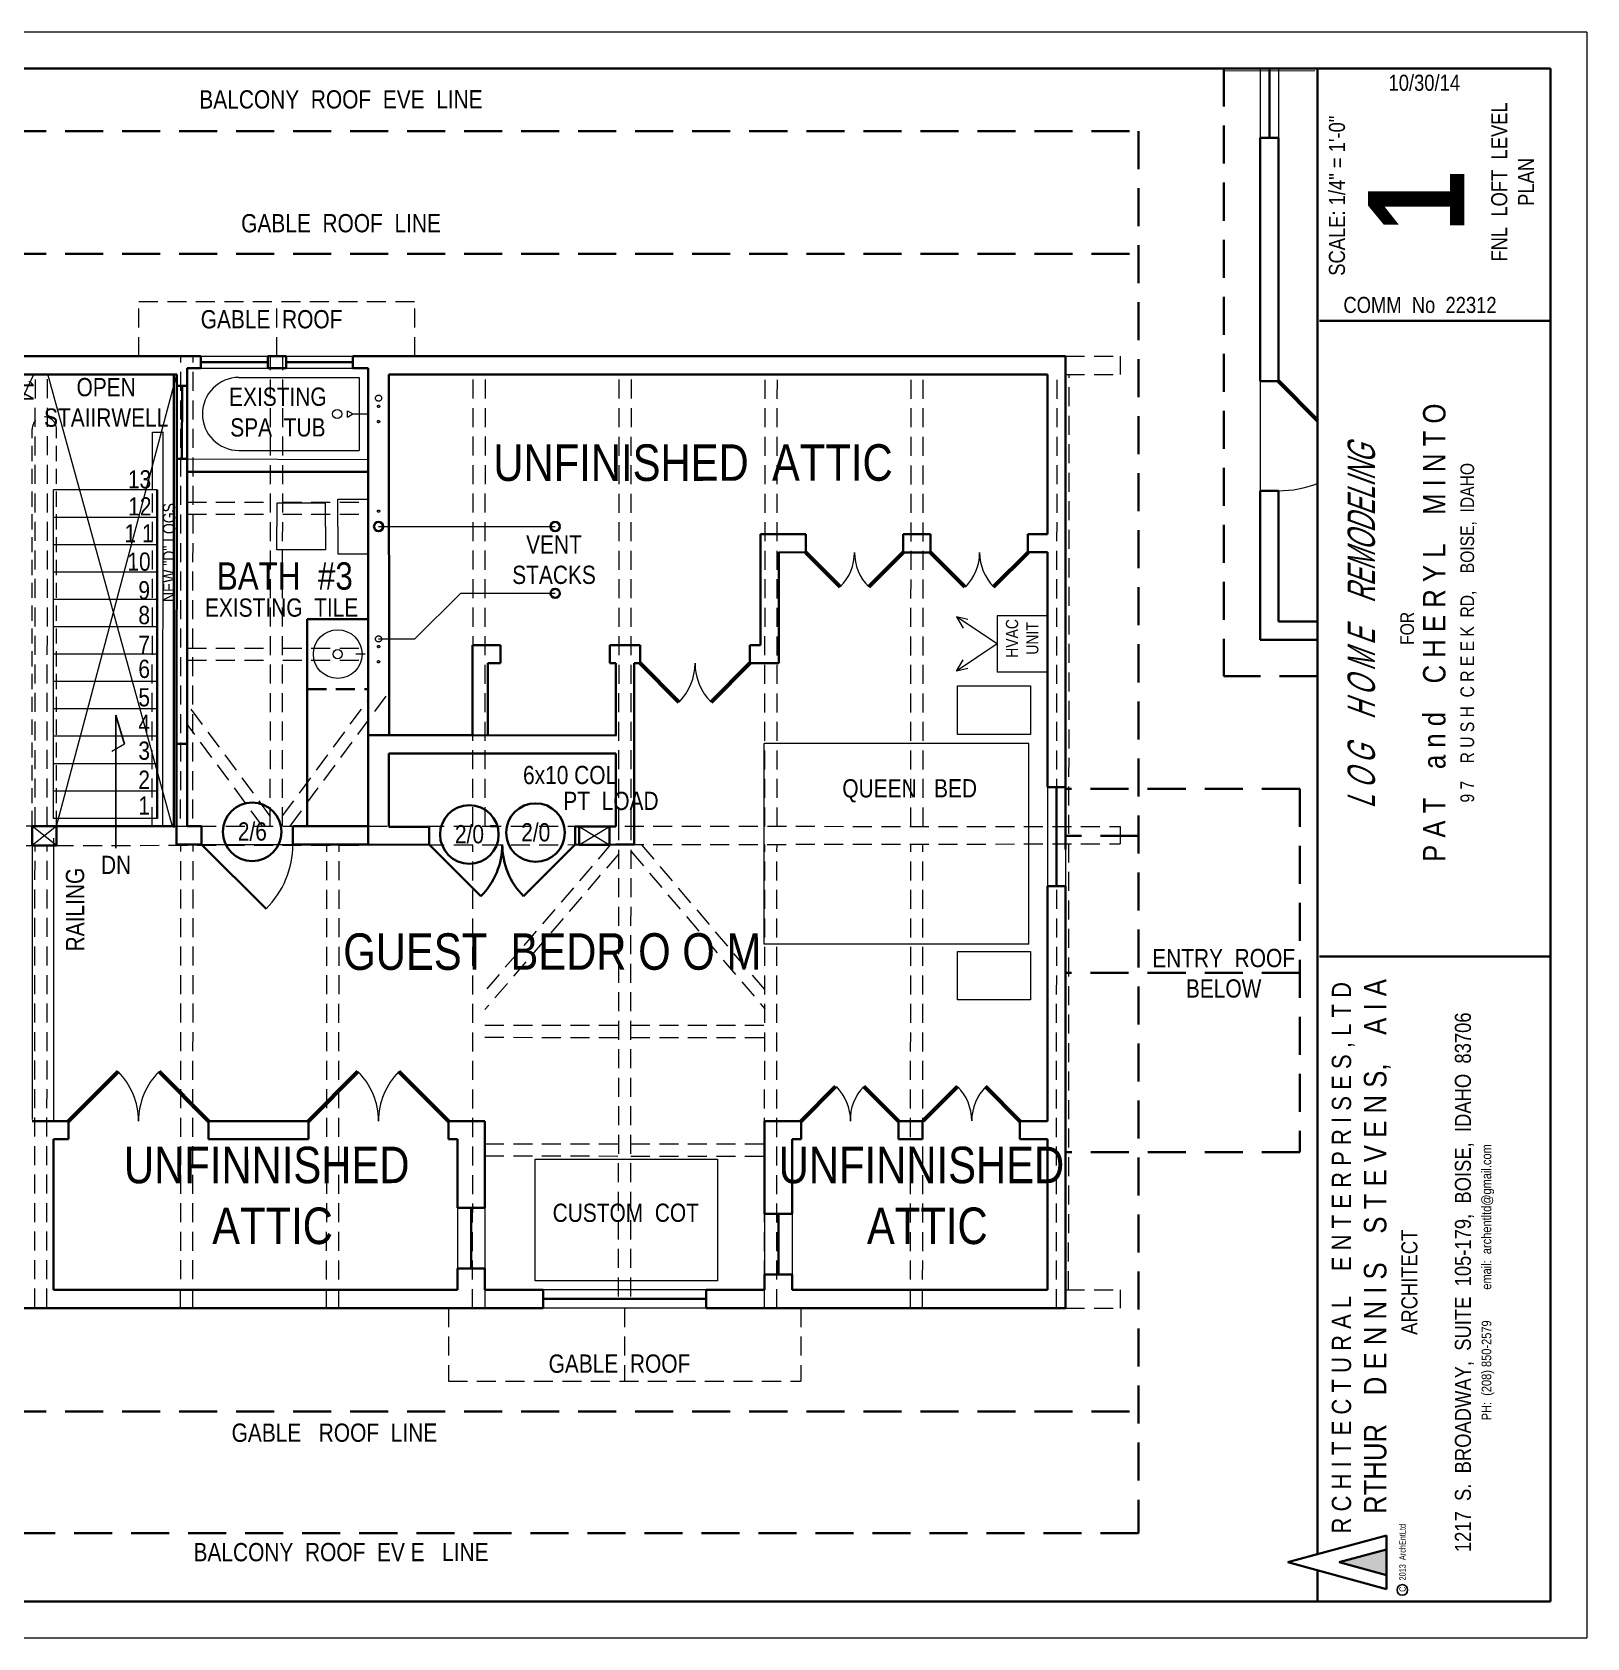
# Model space of a CAD drawing. Header units: inches. Extents: x 3662 to 8692, y 356 to 1283.
# Drawn here: x 3967 to 4478, y 356 to 884 of the extents above; entities that cross this region are included whole.
import ezdxf

# ---------------------------------------------------------------- set-up
doc = ezdxf.new("R2010")
doc.units = ezdxf.units.IN
doc.header["$MEASUREMENT"] = 0
doc.linetypes.add('HIDDEN', pattern=[0.375, 0.25, -0.125])
for name, color, linetype, lineweight in [('CABINETS', 2, 'HIDDEN', 20), ('DOORS', 7, 'Continuous', 60), ('FLOORING', 7, 'Continuous', 20), ('FURNITURE', 33, 'Continuous', 9), ('HVAC', 1, 'Continuous', 20), ('NEW FRAMMING', 6, 'Continuous', 30), ('PLUMBING', 5, 'Continuous', 20), ('ROOF', 7, 'HIDDEN', 30), ('ROOF FRAMING', 7, 'HIDDEN', 20), ('STAIRS', 7, 'Continuous', 20), ('WALL FRAMING', 7, 'Continuous', 30), ('WALLS', 7, 'Continuous', 30), ('WINDOWS', 5, 'Continuous', 30)]:
    doc.layers.add(name, color=color, linetype=linetype, lineweight=lineweight)
for name, color, linetype in [('TEXT', 7, 'Continuous'), ('TEXT80', 15, 'Continuous'), ('TITLE BLOCK', 7, 'Continuous'), ('TITLE_BLOCK', 250, 'Continuous')]:
    doc.layers.add(name, color=color, linetype=linetype)
doc.styles.add('ARCH ENT', font='technical.ttf', dxfattribs={"height": 2})
doc.styles.add('ARCHENT', font='technical.ttf', dxfattribs={"height": 6})
doc.styles.add('EXIST', font='romans.shx', dxfattribs={"width": 0.75, "oblique": 20, "height": 12})

msp = doc.modelspace()

# ---------------------------------------------------------------- hatches: boundary and pattern name
at = {"layer": 'TITLE_BLOCK', "linetype": 'Continuous', "ltscale": 0.5}
msp.add_hatch(color=1, dxfattribs=at).paths.add_polyline_path([(4412.38, 385.57), (4396.8, 381.34), (4412.38, 377.11)])

# ---------------------------------------------------------------- linework, layer by layer
at = {"layer": 'CABINETS', "color": 46, "linetype": 'Continuous', "lineweight": 30, "ltscale": 25}
for p, q in [((4057.48, 623.38), (4057.5, 691.4)), ((4057.5, 691.4), (4077.5, 691.4))]:
    msp.add_line(p, q, dxfattribs=at)
at = {"layer": 'CABINETS', "color": 46, "linetype": 'HIDDEN', "lineweight": 30, "ltscale": 25}
msp.add_line((4057.5, 668.43), (4077.5, 668.43), dxfattribs=at)
at = {"layer": 'DOORS', "ltscale": 15}
for p, q in [((4376.85, 769.65), (4389.72, 756.78)), ((4232.75, 702.04), (4221.43, 713.36)), ((4253.43, 713.36), (4242.12, 702.04)), ((4273.75, 702.04), (4262.43, 713.36)), ((4294.49, 713.38), (4283.18, 702.07)), ((3995.26, 542.66), (3979, 526.4)), ((4025, 526.4), (4008.73, 542.66)), ((4074.15, 542.66), (4057.89, 526.4)), ((4103.89, 526.4), (4087.62, 542.66)), ((4231.16, 537.71), (4219.85, 526.4)), ((4251.85, 526.4), (4240.53, 537.71)), ((4271.31, 537.77), (4259.99, 526.46)), ((4291.85, 526.4), (4280.53, 537.71))]:
    msp.add_line(p, q, dxfattribs=at)
at = {"layer": 'DOORS', "linetype": 'Continuous', "ltscale": 15}
for p, q in [((4167, 676.9), (4179.72, 664.17)), ((4190.27, 664.17), (4203, 676.9))]:
    msp.add_line(p, q, dxfattribs=at)
at = {"layer": 'DOORS', "lineweight": 9, "ltscale": 15}
msp.add_arc((4376.85, 769.65), 35.99, 270, 290.9479, dxfattribs=at)
at = {"layer": 'DOORS', "linetype": 'Continuous', "lineweight": 5, "ltscale": 15}
for centre, start, end in [((4167, 676.9), 315, 0), ((4203, 676.9), 180, 225)]:
    msp.add_arc(centre, 18, start, end, dxfattribs=at)
at = {"layer": 'FLOORING', "linetype": 'Continuous', "lineweight": 20, "ltscale": 25}
for p, q in [((4046.75, 643.4), (4046.75, 643.4)), ((4022.75, 617.37), (4052.75, 617.37))]:
    msp.add_line(p, q, dxfattribs=at)
at = {"layer": 'FURNITURE', "linetype": 'Continuous', "ltscale": 25}
for p, q in [((4271.28, 653.46), (4271.28, 669.46)), ((4271.28, 669.46), (4295.28, 669.46)), ((4295.28, 669.46), (4295.28, 653.46)), ((4207.76, 584.55), (4207.76, 650.55)), ((4294.76, 650.55), (4207.76, 650.55)), ((4295.28, 653.46), (4271.28, 653.46)), ((4294.76, 584.55), (4294.76, 650.55)), ((4294.76, 584.55), (4207.76, 584.55)), ((4271.28, 566.2), (4271.28, 582.2)), ((4271.28, 582.2), (4295.28, 582.2)), ((4295.28, 582.2), (4295.28, 566.2)), ((4295.28, 566.2), (4271.28, 566.2)), ((4132.4, 473.9), (4132.4, 513.9)), ((4132.4, 513.9), (4192.4, 513.9)), ((4192.4, 513.9), (4192.4, 473.9)), ((4192.4, 473.9), (4132.4, 473.9))]:
    msp.add_line(p, q, dxfattribs=at)
at = {"layer": 'HVAC', "ltscale": 25}
for p, q in [((4284.35, 683.26), (4270.99, 692.2)), ((4274.74, 691.28), (4270.99, 692.2)), ((4270.99, 692.2), (4273.14, 688.51)), ((4284.35, 683.26), (4270.99, 674.32)), ((4270.99, 674.32), (4273.14, 678.01)), ((4274.74, 675.24), (4270.99, 674.32))]:
    msp.add_line(p, q, dxfattribs=at)
at = {"layer": 'HVAC', "linetype": 'Continuous', "ltscale": 25}
for p, q in [((4284.35, 692.51), (4284.35, 674.01)), ((4300.85, 692.51), (4284.35, 692.51)), ((4300.85, 674.01), (4284.35, 674.01)), ((4300.85, 562.89), (4300.85, 544.39))]:
    msp.add_line(p, q, dxfattribs=at)
at = {"layer": 'NEW FRAMMING', "ltscale": 15}
for p, q in [((4158.96, 676.9), (4158.96, 653.19)), ((4164.96, 676.9), (4164.96, 617.33)), ((4111.85, 653.24), (4077.5, 653.26)), ((4159.01, 653.19), (4111.85, 653.24)), ((4077.5, 649.4), (4077.5, 617.37)), ((4158.96, 647.26), (4084.35, 647.26)), ((4084.35, 647.26), (4084.35, 623.27)), ((4158.96, 647.26), (4158.96, 623.25)), ((4022.75, 623.37), (4022.75, 617.37)), ((4052.75, 623.37), (4052.75, 617.37)), ((4077.5, 623.37), (4052.75, 623.37)), ((4097.6, 623.18), (4084.35, 623.17)), ((4097.6, 623.18), (4097.6, 620.23)), ((4145.6, 623.26), (4145.6, 617.26)), ((4158.98, 623.23), (4145.6, 623.22)), ((4097.6, 620.05), (4097.6, 617.28)), ((4014.49, 617.36), (4022.75, 617.37)), ((4097.6, 617.28), (4077.5, 617.27)), ((4097.6, 617.28), (4114.57, 600.31)), ((4145.6, 617.28), (4128.63, 600.31)), ((4164.95, 617.28), (4145.6, 617.27))]:
    msp.add_line(p, q, dxfattribs=at)
at = {"layer": 'NEW FRAMMING', "color": 7, "linetype": 'Continuous', "ltscale": 15}
msp.add_line((4014.5, 650.4), (4018, 650.4), dxfattribs=at)
at = {"layer": 'NEW FRAMMING', "linetype": 'Continuous', "ltscale": 15}
for p, q in [((4018, 623.37), (4022.75, 623.37)), ((4022.75, 617.37), (4043.96, 596.15)), ((4052.75, 617.37), (4077.5, 617.37))]:
    msp.add_line(p, q, dxfattribs=at)
msp.add_circle((4039.38, 621.51), 9.63, dxfattribs=at)
at = {"layer": 'NEW FRAMMING', "ltscale": 15}
for centre in [(4110.78, 620.62), (4132.57, 621.23)]:
    msp.add_circle(centre, 9.63, dxfattribs=at)
at = {"layer": 'NEW FRAMMING', "linetype": 'Continuous', "lineweight": 5, "ltscale": 15}
msp.add_arc((4022.75, 617.37), 30, 315, 0, dxfattribs=at)
at = {"layer": 'NEW FRAMMING', "ltscale": 15}
for centre, start, end in [((4097.6, 617.28), 315, 0), ((4145.6, 617.28), 180, 225)]:
    msp.add_arc(centre, 24, start, end, dxfattribs=at)
at = {"layer": 'PLUMBING', "color": 3, "linetype": 'Continuous', "lineweight": 20, "ltscale": 15}
for p, q in [((4035, 770.9), (4074.5, 770.9)), ((4035, 746.9), (4074.5, 746.9)), ((4063.5, 729.6), (4047.5, 729.6)), ((4047.5, 729.6), (4047.5, 721.9)), ((4063.5, 721.9), (4063.5, 729.6)), ((4067.5, 721.9), (4067.5, 730.9)), ((4067.5, 730.9), (4077.5, 730.9)), ((4047.5, 714.2), (4047.5, 721.9)), ((4063.5, 721.9), (4063.5, 714.2)), ((4067.5, 721.9), (4067.5, 712.9)), ((4063.5, 714.2), (4047.5, 714.2)), ((4067.5, 712.9), (4077.5, 712.9))]:
    msp.add_line(p, q, dxfattribs=at)
at = {"layer": 'PLUMBING', "color": 3, "ltscale": 15}
msp.add_line((4074.5, 770.9), (4074.5, 746.9), dxfattribs=at)
at = {"layer": 'PLUMBING', "color": 7, "linetype": 'Continuous', "lineweight": 20, "ltscale": 20}
for p, q in [((4070.66, 759.93), (4072.44, 758.9)), ((4070.67, 757.87), (4070.66, 759.93)), ((4070.67, 757.87), (4072.44, 758.9)), ((4072.44, 758.9), (4077.5, 758.9))]:
    msp.add_line(p, q, dxfattribs=at)
at = {"layer": 'PLUMBING', "color": 3, "linetype": 'Continuous', "lineweight": 20, "ltscale": 25}
for p, q in [((4080.92, 721.9), (4139, 721.9)), ((4092.86, 684.92), (4107.84, 699.9)), ((4137.59, 699.9), (4107.84, 699.9)), ((4080.92, 684.92), (4092.86, 684.92)), ((4073.49, 679.99), (4076.47, 679.99))]:
    msp.add_line(p, q, dxfattribs=at)
at = {"layer": 'PLUMBING', "color": 7, "linetype": 'HIDDEN', "lineweight": 20, "ltscale": 25}
msp.add_line((4139, 699.9), (4137.59, 699.9), dxfattribs=at)
at = {"layer": 'PLUMBING', "color": 3, "linetype": 'Continuous', "lineweight": 5, "ltscale": 15}
for centre in [(4067.31, 758.9), (4067.5, 679.92)]:
    msp.add_circle(centre, 1.5, dxfattribs=at)
at = {"layer": 'PLUMBING', "color": 3, "linetype": 'HIDDEN', "lineweight": 20, "ltscale": 25}
for centre, radius in [((4080.92, 764.09), 1), ((4080.92, 761.4), 0.375), ((4080.92, 756.4), 0.375), ((4080.92, 684.92), 1), ((4080.92, 682.42), 0.375), ((4080.92, 677.42), 0.375)]:
    msp.add_circle(centre, radius, dxfattribs=at)
at = {"layer": 'PLUMBING', "color": 128, "linetype": 'Continuous', "lineweight": 30, "ltscale": 15}
msp.add_circle((4080.92, 721.9), 1.5, dxfattribs=at)
at = {"layer": 'PLUMBING', "color": 128, "linetype": 'HIDDEN', "lineweight": 20, "ltscale": 25}
msp.add_circle((4080.92, 726.93), 0.375, dxfattribs=at)
at = {"layer": 'PLUMBING', "color": 3, "linetype": 'Continuous', "lineweight": 30, "ltscale": 15}
for centre in [(4139, 721.9), (4139, 699.9)]:
    msp.add_circle(centre, 1.5, dxfattribs=at)
at = {"layer": 'PLUMBING', "color": 3, "linetype": 'Continuous', "lineweight": 20, "ltscale": 15}
msp.add_circle((4067.5, 679.92), 8, dxfattribs=at)
msp.add_arc((4035, 758.9), 12, 90, 270, dxfattribs=at)
at = {"layer": 'ROOF', "ltscale": 50}
for p, q in [((4358.85, 872.45), (4358.85, 672.65)), ((4389.72, 672.65), (4358.85, 672.65)), ((4383.84, 635.65), (4306.84, 635.65)), ((4330.85, 620.15), (4306.85, 620.15)), ((4383.84, 575.14), (4306.85, 575.14)), ((4383.85, 516.15), (4306.85, 516.15))]:
    msp.add_line(p, q, dxfattribs=at)
at = {"layer": 'ROOF', "linetype": 'HIDDEN', "ltscale": 50}
for p, q in [((4330.85, 851.9), (4330.85, 390.9)), ((3752.85, 811.6), (4330.85, 811.6)), ((4383.84, 635.65), (4383.85, 516.15)), ((3752.85, 430.9), (4330.85, 430.9))]:
    msp.add_line(p, q, dxfattribs=at)
at = {"layer": 'ROOF', "color": 7, "linetype": 'HIDDEN', "lineweight": 20, "ltscale": 25}
for p, q in [((4002.1, 777.9), (4002.1, 795.9)), ((4002.1, 795.9), (4092.89, 795.9)), ((4047.43, 777.92), (4047.43, 795.92)), ((4092.89, 777.9), (4092.89, 795.9)), ((4115.89, 470.9), (4115.89, 464.9)), ((4103.89, 464.9), (4103.89, 440.9)), ((4161.84, 464.9), (4161.84, 440.9)), ((4219.81, 464.9), (4219.81, 440.9)), ((4103.89, 440.9), (4219.81, 440.9))]:
    msp.add_line(p, q, dxfattribs=at)
at = {"layer": 'ROOF', "color": 7, "lineweight": 5, "ltscale": 25}
msp.add_line((4306.84, 635.65), (4306.84, 516.15), dxfattribs=at)
at = {"layer": 'ROOF FRAMING', "color": 7, "linetype": 'HIDDEN', "lineweight": 5, "ltscale": 25}
for p, q in [((4015.84, 625.84), (4015.95, 777.9)), ((4019.84, 625.84), (4019.95, 777.91)), ((4045.32, 623.35), (4045.43, 777.9)), ((4049.32, 623.35), (4049.43, 777.9)), ((3967.96, 623.4), (3968.06, 772.04)), ((3971.96, 623.42), (3972.06, 772.04)), ((4111.96, 623.33), (4112.06, 771.93)), ((4115.96, 623.32), (4116.06, 771.93)), ((4159.96, 623.3), (4160.06, 771.9)), ((4163.96, 623.3), (4164.06, 771.9)), ((4207.96, 623.28), (4208.06, 771.87)), ((4211.96, 623.27), (4212.06, 771.87)), ((4255.96, 623.25), (4256.06, 771.83)), ((4259.96, 623.25), (4260.06, 771.83)), ((4303.96, 623.27), (4304.06, 771.8)), ((4307.85, 470.8), (4308.06, 771.8)), ((4159.85, 468.75), (4159.96, 623.3)), ((4163.85, 468.75), (4163.96, 623.3)), ((3967.84, 465.04), (3967.95, 616.99)), ((3971.84, 465.04), (3971.95, 616.99)), ((4015.84, 465), (4015.95, 617.07)), ((4019.84, 465), (4019.95, 617.07)), ((4063.84, 464.97), (4063.95, 617.14)), ((4067.84, 464.97), (4067.95, 617.15)), ((4111.85, 464.9), (4111.95, 617.21)), ((4207.84, 464.9), (4207.95, 617.36)), ((4211.85, 464.9), (4211.95, 617.37)), ((4255.84, 464.9), (4255.95, 617.43)), ((4259.84, 464.9), (4259.95, 617.44)), ((4303.84, 464.9), (4303.95, 617.52))]:
    msp.add_line(p, q, dxfattribs=at)
at = {"layer": 'ROOF FRAMING', "color": 7, "lineweight": 5, "ltscale": 25}
for p, q in [((4306.85, 777.9), (4324.85, 777.89)), ((4306.84, 771.9), (4324.84, 771.89)), ((4018.07, 729.92), (4045.39, 729.92)), ((4018.07, 729.92), (4045.39, 729.92)), ((4049.39, 729.92), (4077.5, 729.92)), ((4018.07, 725.92), (4045.39, 725.92)), ((4049.39, 725.92), (4077.5, 725.92)), ((4018.07, 681.92), (4045.39, 681.92)), ((4049.39, 681.92), (4077.5, 681.92)), ((4018.07, 677.92), (4045.39, 677.92)), ((4049.39, 677.92), (4077.5, 677.92)), ((4115.91, 557.93), (4159.91, 557.9)), ((4163.91, 557.9), (4207.91, 557.87)), ((4115.91, 553.93), (4159.91, 553.9)), ((4163.91, 553.9), (4207.91, 553.87)), ((4115.88, 518.93), (4159.88, 518.9)), ((4163.88, 518.9), (4207.88, 518.87)), ((4115.88, 514.93), (4159.88, 514.9)), ((4163.88, 514.9), (4207.88, 514.87)), ((4306.85, 470.9), (4324.85, 470.88)), ((4306.84, 464.9), (4324.84, 464.89))]:
    msp.add_line(p, q, dxfattribs=at)
at = {"layer": 'ROOF FRAMING', "lineweight": 5, "ltscale": 25}
for p, q in [((4324.85, 777.94), (4324.84, 771.89)), ((4324.77, 623.26), (4324.76, 617.55)), ((4324.85, 470.93), (4324.84, 464.89))]:
    msp.add_line(p, q, dxfattribs=at)
at = {"layer": 'ROOF FRAMING', "color": 7, "linetype": 'HIDDEN', "lineweight": 20, "ltscale": 25}
for p, q in [((4051.81, 623.36), (4084.35, 667.29)), ((4045.32, 626.66), (4018, 663.68)), ((4049.32, 626.71), (4077.5, 664.76)), ((4042.79, 623.36), (4018.02, 656.91)), ((3758.77, 623.51), (4324.77, 623.26)), ((4159.95, 614.3), (4115.91, 563.08)), ((4157.24, 617.28), (4115.92, 569.22)), ((4163.95, 615.08), (4207.91, 563.3)), ((4167.35, 617.25), (4207.92, 569.48))]:
    msp.add_line(p, q, dxfattribs=at)
at = {"layer": 'ROOF FRAMING', "ltscale": 25}
msp.add_line((3758.76, 616.67), (4324.76, 617.55), dxfattribs=at)
at = {"layer": 'STAIRS', "linetype": 'HIDDEN', "lineweight": 9, "ltscale": 20}
for p, q in [((3967, 623.4), (3967, 753.92)), ((3975, 623.4), (3975, 753.92))]:
    msp.add_line(p, q, dxfattribs=at)
at = {"layer": 'STAIRS', "color": 7, "linetype": 'Continuous', "lineweight": 5, "ltscale": 25}
for p, q in [((4006.57, 733.9), (4006.58, 752.9)), ((4010, 623.4), (4010.08, 752.9))]:
    msp.add_line(p, q, dxfattribs=at)
at = {"layer": 'STAIRS', "linetype": 'Continuous', "ltscale": 25}
msp.add_line((4006.58, 752.9), (4010.08, 752.9), dxfattribs=at)
at = {"layer": 'STAIRS', "linetype": 'Continuous', "lineweight": 20, "ltscale": 15}
msp.add_line((3974, 625.9), (3974, 733.9), dxfattribs=at)
at = {"layer": 'STAIRS', "lineweight": 20, "ltscale": 15}
for p, q in [((4008.07, 733.9), (3974, 733.9)), ((4008.07, 724.9), (3974, 724.9)), ((4008.07, 715.9), (3974, 715.9)), ((4008.07, 706.9), (3974, 706.9)), ((4008.07, 697.9), (3974, 697.9)), ((4008.07, 688.9), (3974, 688.9)), ((4008.07, 679.9), (3974, 679.9)), ((4008.07, 670.9), (3974, 670.9)), ((4008.07, 661.9), (3974, 661.9)), ((4008.07, 652.9), (3974, 652.9)), ((4008.07, 643.9), (3974, 643.9)), ((4008.07, 634.9), (3974, 634.9)), ((4008.07, 625.9), (3974, 625.9))]:
    msp.add_line(p, q, dxfattribs=at)
at = {"layer": 'STAIRS', "color": 7, "linetype": 'HIDDEN', "lineweight": 5, "ltscale": 25}
msp.add_line((4006.49, 623.4), (4006.57, 733.9), dxfattribs=at)
at = {"layer": 'STAIRS', "ltscale": 25}
msp.add_line((3997.39, 650.34), (3993.21, 647.9), dxfattribs=at)
at = {"layer": 'STAIRS', "linetype": 'HIDDEN', "ltscale": 25}
msp.add_arc((3971, 753.92), 4, 0, 180, dxfattribs=at)
at = {"layer": 'TEXT', "linetype": 'Continuous', "ltscale": 15}
for p, q in [((3994.53, 616.1), (3994.53, 659.81)), ((3994.53, 659.81), (3997.39, 650.34))]:
    msp.add_line(p, q, dxfattribs=at)
at = {"layer": 'TITLE BLOCK', "color": 7, "linetype": 'Continuous', "lineweight": 0, "ltscale": 0.5}
for p, q in [((4478.28, 884.45), (3662.29, 884.45)), ((4478.28, 884.45), (4478.28, 356.45)), ((3662.29, 356.45), (4478.28, 356.45))]:
    msp.add_line(p, q, dxfattribs=at)
at = {"layer": 'TITLE BLOCK', "color": 7, "linetype": 'Continuous', "lineweight": 30, "ltscale": 0.5}
for p, q in [((4466.28, 872.45), (3686.29, 872.45)), ((4389.72, 384.01), (4389.72, 872.45)), ((4466.28, 368.45), (4466.28, 872.45)), ((4390.31, 580.52), (4466.28, 580.52)), ((4412.38, 390.16), (4379.89, 381.34)), ((4412.38, 385.54), (4396.8, 381.31)), ((4412.38, 385.54), (4396.8, 381.31)), ((4412.38, 390.16), (4412.38, 372.52)), ((4412.38, 390.13), (4412.38, 372.49)), ((4412.38, 377.08), (4396.8, 381.31)), ((4412.38, 377.08), (4396.8, 381.31)), ((4389.72, 368.45), (4389.72, 378.68)), ((3686.29, 368.45), (4466.28, 368.45))]:
    msp.add_line(p, q, dxfattribs=at)
at = {"layer": 'TITLE BLOCK', "color": 7, "linetype": 'Continuous', "lineweight": 30, "ltscale": 0.0625}
msp.add_line((4379.89, 381.34), (4412.38, 372.52), dxfattribs=at)
at = {"layer": 'TITLE BLOCK', "color": 7, "linetype": 'Continuous', "lineweight": 30, "ltscale": 0.5, "const_width": 0.791}
msp.add_lwpolyline([(4390.31, 789.55), (4466.28, 789.55)], dxfattribs=at)
at = {"layer": 'TITLE BLOCK', "color": 7, "linetype": 'Continuous'}
msp.add_circle((4417.59, 372.21), 1.75, dxfattribs=at)
at = {"layer": 'WALL FRAMING', "lineweight": 9, "ltscale": 15}
for p, q in [((4388.81, 871.67), (4358.81, 871.64)), ((4370.85, 872.45), (4370.85, 849.65)), ((4376.85, 872.45), (4376.85, 849.65)), ((4370.85, 769.65), (4370.85, 733.65)), ((4188.7, 470.9), (4135, 470.9)), ((4188.7, 464.9), (4135, 464.9))]:
    msp.add_line(p, q, dxfattribs=at)
at = {"layer": 'WALL FRAMING', "linetype": 'HIDDEN', "ltscale": 50}
for p, q in [((3752.85, 851.9), (4330.85, 851.9)), ((4330.85, 390.9), (3752.85, 390.9))]:
    msp.add_line(p, q, dxfattribs=at)
at = {"layer": 'WALL FRAMING', "ltscale": 15}
for p, q in [((4370.85, 849.65), (4370.85, 769.65)), ((4370.9, 849.65), (4376.9, 849.66)), ((4376.85, 849.66), (4376.85, 769.66)), ((3826.85, 777.9), (4018, 777.9)), ((4022.5, 777.9), (4022.5, 773.9)), ((4044.5, 777.9), (4044.5, 773.9)), ((4050.5, 777.9), (4050.5, 773.9)), ((4072.5, 777.9), (4072.5, 773.9)), ((4306.85, 777.9), (4306.85, 615.65)), ((3832.85, 771.9), (4014.57, 771.9)), ((4077.5, 773.9), (4077.5, 649.4)), ((4084.35, 771.9), (4084.36, 653.26)), ((4084.35, 771.9), (4300.85, 771.9)), ((4300.85, 771.9), (4300.85, 719.4)), ((4018.08, 768.19), (4014.66, 768.19)), ((4376.81, 769.66), (4370.81, 769.65)), ((4017.87, 744.19), (4014.45, 744.19)), ((4077.53, 739.9), (4018, 739.9)), ((4376.85, 733.66), (4370.85, 733.65)), ((4370.85, 733.65), (4370.85, 684.65)), ((4376.85, 733.66), (4376.85, 690.65)), ((4206.52, 719.4), (4206.52, 682.9)), ((4221.43, 719.36), (4206.52, 719.4)), ((4221.43, 719.36), (4221.43, 713.36)), ((4253.43, 719.36), (4253.43, 713.36)), ((4262.43, 719.36), (4253.43, 719.36)), ((4262.43, 719.36), (4262.43, 713.36)), ((4300.85, 719.4), (4294.43, 719.4)), ((4294.43, 719.36), (4294.43, 713.36)), ((4212.52, 713.4), (4212.52, 676.9)), ((4221.43, 713.36), (4212.52, 713.4)), ((4262.43, 713.36), (4253.43, 713.36)), ((4300.85, 713.4), (4294.43, 713.4)), ((4300.85, 713.4), (4300.85, 636.15)), ((4389.72, 690.65), (4376.85, 690.65)), ((4111.85, 682.9), (4111.85, 653.24)), ((4121, 682.9), (4121, 676.9)), ((4157, 682.9), (4157, 676.9)), ((4167, 682.9), (4157, 682.9)), ((4167, 682.9), (4167, 676.9)), ((4206.52, 682.9), (4203, 682.9)), ((4203, 682.9), (4203, 676.9)), ((4389.72, 684.65), (4370.85, 684.65)), ((4370.85, 684.65), (4376.85, 684.65)), ((4121, 676.9), (4116.85, 676.9)), ((4116.85, 676.9), (4116.85, 653.24)), ((4158.96, 676.9), (4157, 676.9)), ((4167, 676.9), (4164.96, 676.9)), ((4212.52, 676.9), (4203, 676.9)), ((4018, 643.4), (4018, 623.37)), ((4013, 623.4), (3974, 623.4)), ((4119.61, 623.33), (4117.61, 623.33)), ((4077.5, 617.37), (4077.5, 617.27)), ((4164.96, 617.33), (4159, 617.33)), ((3979, 526.4), (3967, 526.4)), ((3979, 520.4), (3979, 526.4)), ((4025, 520.4), (4025, 526.4)), ((4057.89, 526.4), (4025, 526.4)), ((4057.89, 520.4), (4057.89, 526.4)), ((4115.89, 526.4), (4103.89, 526.4)), ((4103.89, 520.4), (4103.89, 526.4)), ((4115.89, 497.9), (4115.89, 526.4)), ((4207.89, 526.4), (4207.89, 495.9)), ((4219.85, 526.4), (4207.89, 526.4)), ((4219.85, 526.4), (4219.85, 520.4)), ((4251.85, 526.4), (4251.85, 520.4)), ((4259.85, 526.4), (4251.85, 526.4)), ((4259.85, 526.4), (4259.85, 520.4)), ((4300.85, 526.4), (4291.85, 526.4)), ((4291.85, 526.4), (4291.85, 520.4)), ((3974, 520.4), (3974, 470.9)), ((3979, 520.4), (3974, 520.4)), ((4057.89, 520.4), (4025, 520.4)), ((4106.89, 520.4), (4103.89, 520.4)), ((4106.89, 497.9), (4106.89, 520.4)), ((4216.89, 520.4), (4216.89, 495.9)), ((4219.85, 520.4), (4216.89, 520.4)), ((4259.85, 520.4), (4251.85, 520.4)), ((4300.85, 520.4), (4291.85, 520.4)), ((4115.89, 497.9), (4106.89, 497.9)), ((4216.89, 495.9), (4207.89, 495.9)), ((4106.89, 470.9), (4106.89, 477.9)), ((4115.89, 477.9), (4106.89, 477.9)), ((4115.89, 470.9), (4115.89, 477.9)), ((4216.89, 475.9), (4207.89, 475.9)), ((4207.89, 475.9), (4207.89, 470.9)), ((4216.89, 475.9), (4216.89, 470.9)), ((4106.89, 470.9), (3974, 470.9)), ((4135, 470.9), (4115.85, 470.93)), ((4135, 464.9), (4135, 470.9)), ((4135, 464.9), (4135, 470.9)), ((4207.89, 470.9), (4188.7, 470.9)), ((4188.7, 464.9), (4188.7, 470.9)), ((4207.89, 470.9), (4207.89, 470.9)), ((4300.85, 470.9), (4216.89, 470.9)), ((4135, 464.9), (3826.85, 464.9)), ((4306.85, 464.9), (4188.7, 464.9))]:
    msp.add_line(p, q, dxfattribs=at)
at = {"layer": 'WALL FRAMING', "color": 7, "lineweight": 5, "ltscale": 25}
for p, q in [((3871.4, 571.41), (3967.6, 771.9)), ((3972.06, 772.04), (4013.03, 623.38)), ((3974.99, 623.4), (4014.57, 771.9))]:
    msp.add_line(p, q, dxfattribs=at)
at = {"layer": 'WALL FRAMING', "color": 6, "linetype": 'Continuous', "ltscale": 25}
for p, q in [((4014.49, 617.36), (4014.57, 771.9)), ((4018, 623.4), (4018, 773.9))]:
    msp.add_line(p, q, dxfattribs=at)
at = {"layer": 'WALL FRAMING', "color": 7, "ltscale": 15}
for p, q in [((4306.85, 636.15), (4300.85, 636.15)), ((4306.85, 603.65), (4300.85, 603.65))]:
    msp.add_line(p, q, dxfattribs=at)
at = {"layer": 'WALL FRAMING', "color": 4, "ltscale": 15}
for p, q in [((3974.99, 623.4), (3967, 623.4)), ((3975, 617), (3974.99, 623.4)), ((4156.85, 623.27), (4146.85, 623.27)), ((4146.85, 623.27), (4146.85, 617.27)), ((3975, 616.99), (3967, 616.99)), ((4156.85, 617.27), (4146.85, 617.27))]:
    msp.add_line(p, q, dxfattribs=at)
at = {"layer": 'WALL FRAMING', "linetype": 'Continuous', "lineweight": 20, "ltscale": 15}
for p, q in [((3967, 623.4), (3967, 526.9)), ((3974, 619.4), (3974, 526.4))]:
    msp.add_line(p, q, dxfattribs=at)
at = {"layer": 'WALLS', "linetype": 'Continuous', "ltscale": 15}
for p, q in [((4022.5, 777.9), (4018, 777.9)), ((4044.5, 777.9), (4050.5, 777.9)), ((4072.5, 777.9), (4077.5, 777.9)), ((4022.5, 773.9), (4018, 773.9)), ((4018, 649.4), (4018, 773.9)), ((4044.5, 773.9), (4050.5, 773.9)), ((4072.5, 773.9), (4077.5, 773.9)), ((4008.07, 625.9), (4008.07, 733.9)), ((4300.85, 603.65), (4300.85, 526.4)), ((4306.85, 603.65), (4306.85, 464.9)), ((4306.85, 571.9), (4306.85, 464.9)), ((4300.85, 520.4), (4300.85, 470.9))]:
    msp.add_line(p, q, dxfattribs=at)
at = {"layer": 'WALLS', "linetype": 'Continuous', "lineweight": 20, "ltscale": 15}
for p, q in [((4022.5, 777.9), (4044.5, 777.9)), ((4050.5, 777.9), (4072.5, 777.9)), ((4022.5, 773.9), (4044.5, 773.9)), ((4050.5, 773.9), (4072.5, 773.9)), ((4018.08, 744.19), (4077.5, 743.9))]:
    msp.add_line(p, q, dxfattribs=at)
at = {"layer": 'WALLS', "color": 7, "linetype": 'Continuous', "lineweight": 30, "ltscale": 15}
for p, q in [((4077.5, 777.9), (4306.85, 777.9)), ((4145.6, 623.27), (4145.6, 617.27))]:
    msp.add_line(p, q, dxfattribs=at)
at = {"layer": 'WALLS', "color": 4, "ltscale": 15}
for p, q in [((4013.6, 622.9), (4013.6, 771.9)), ((3967, 623.4), (3967, 616.99))]:
    msp.add_line(p, q, dxfattribs=at)
at = {"layer": 'WALLS', "linetype": 'HIDDEN', "lineweight": 9, "ltscale": 20}
msp.add_line((4018, 649.4), (4018, 749.9), dxfattribs=at)
at = {"layer": 'WALLS', "ltscale": 15}
msp.add_line((4121, 682.9), (4111.85, 682.9), dxfattribs=at)
at = {"layer": 'WALLS', "color": 4, "lineweight": 9, "ltscale": 15}
for p, q in [((3974.99, 623.4), (3967, 616.99)), ((3975, 617), (3967, 623.4))]:
    msp.add_line(p, q, dxfattribs=at)
at = {"layer": 'WALLS', "lineweight": 9, "ltscale": 15}
msp.add_line((4119.61, 623.33), (4117.61, 623.33), dxfattribs=at)
at = {"layer": 'WALLS', "color": 4, "linetype": 'Continuous', "lineweight": 5, "ltscale": 15}
for p, q in [((4146.85, 617.27), (4156.85, 623.27)), ((4146.85, 623.27), (4156.85, 617.27))]:
    msp.add_line(p, q, dxfattribs=at)
at = {"layer": 'WALLS', "color": 4, "linetype": 'Continuous', "lineweight": 30, "ltscale": 15}
msp.add_line((4156.85, 623.27), (4156.85, 617.27), dxfattribs=at)
at = {"layer": 'WINDOWS', "ltscale": 15}
for p, q in [((4373.87, 872.45), (4373.9, 849.65)), ((4111.39, 477.9), (4111.39, 497.9)), ((4212.39, 475.9), (4212.39, 495.9)), ((4135, 467.9), (4188.7, 467.9))]:
    msp.add_line(p, q, dxfattribs=at)
at = {"layer": 'WINDOWS', "linetype": 'Continuous', "ltscale": 15}
for p, q in [((4022.5, 775.9), (4044.5, 775.9)), ((4050.5, 775.9), (4072.5, 775.9)), ((4016.37, 768.19), (4016.28, 744.19))]:
    msp.add_line(p, q, dxfattribs=at)
at = {"layer": 'WINDOWS', "color": 7, "lineweight": 20, "ltscale": 15}
for p, q in [((4300.85, 636.15), (4300.85, 603.65)), ((4306.85, 636.65), (4306.85, 603.65))]:
    msp.add_line(p, q, dxfattribs=at)
at = {"layer": 'WINDOWS', "ltscale": 25}
msp.add_line((4303.85, 636.15), (4303.85, 603.65), dxfattribs=at)
at = {"layer": 'WINDOWS', "color": 7, "linetype": 'Continuous', "lineweight": 20, "ltscale": 15}
for p, q in [((4106.89, 497.9), (4106.89, 477.9)), ((4115.89, 497.9), (4115.89, 477.9)), ((4115.89, 497.9), (4115.89, 477.9)), ((4207.89, 495.9), (4207.89, 475.9)), ((4216.89, 495.9), (4216.89, 475.9))]:
    msp.add_line(p, q, dxfattribs=at)
at = {"layer": 'WINDOWS', "color": 7, "linetype": 'Continuous', "lineweight": 5, "ltscale": 15}
for centre, radius, start, end in [((4221.43, 713.36), 16, 315, 0), ((4253.43, 713.36), 16, 180, 225), ((4262.58, 713.3), 16, 315, 0), ((4294.58, 713.3), 16, 180, 225), ((3979, 526.4), 23, 0, 45), ((4025, 526.4), 23, 135, 180), ((4057.89, 526.4), 23, 0, 45), ((4103.89, 526.4), 23, 135, 180), ((4220.15, 526.4), 16, 0, 45), ((4250.35, 527.4), 14.24, 133.5887, 184.0219), ((4259.99, 526.46), 16, 0, 45), ((4291.99, 526.46), 16, 135, 180)]:
    msp.add_arc(centre, radius, start, end, dxfattribs=at)

# ---------------------------------------------------------------- texts
at = {"layer": 'FURNITURE', "char_height": 6, "width": 360.0625, "attachment_point": 5, "rotation": 0.0328, "style": 'ARCHENT'}
for s, insert in [('{\\C45;QUEEN   BED}', (4255.58, 634.98)), ('{\\C45;CUSTOM  COT}', (4162.22, 496.2))]:
    msp.add_mtext(s, dxfattribs=dict(at, insert=insert))
at = {"layer": 'HVAC', "insert": (4292.59, 685.09), "char_height": 4, "width": 360.0625, "attachment_point": 5, "rotation": 90.0328, "style": 'ARCHENT'}
msp.add_mtext('HVAC\\PUNIT', dxfattribs=at)
at = {"layer": 'NEW FRAMMING', "char_height": 6, "width": 360.0625, "attachment_point": 5, "rotation": 359.9672, "style": 'ARCHENT'}
for insert in [(4110.82, 620.68), (4132.61, 621.3)]:
    msp.add_mtext('{\\C6;2/0}', dxfattribs=dict(at, insert=insert))
at = {"layer": 'TEXT80', "width": 360.0625, "attachment_point": 5, "style": 'ARCHENT'}
for s, insert, char_height, rotation in [('{\\C7;BALCONY  ROOF  EVE  LINE}', (4068.58, 862.3), 6, 0.0328), ('{\\C7;GABLE  ROOF  LINE}', (4068.58, 821.58), 6, 0.0328), ('{\\C7;GABLE  ROOF}', (4045.74, 790), 6, 0.0328), ('{\\C7;14}', (3964.46, 766.54), 6, 270.0328), ('{\\C7;OPEN\\PSTAIIRWELL}', (3991.35, 762.68), 6, 0.0328), ('{\\C7;UNFINISHED  ATTIC}', (4184.33, 742.82), 12, 0.0328), ('{\\C7;13}', (4002.32, 737.36), 6, 0.0328), ('{\\C7;12}', (4002.41, 728.51), 6, 0.0328), ('{\\C6;NEW "D" LOGS}', (4012.05, 713.32), 4, 90.0328), ('{\\C7;1 1}', (4002.15, 719.64), 6, 0.0328), ('{\\C7;VENT\\PSTACKS}', (4138.62, 710.96), 6, 0.0328), ('{\\C7;10}', (4002.15, 710.3), 6, 0.0328), ('{\\C7;BATH  #3}', (4050.1, 705.54), 9, 0.0328), ('{\\C7;9}', (4003.85, 700.89), 6, 0.0328), ('{\\C7;EXISTING  TILE}', (4049.05, 695.19), 6, 0.0328), ('{\\C7;8}', (4003.85, 692.74), 6, 0.0328), ('{\\C7;7}', (4003.85, 683.02), 6, 0.0328), ('{\\C7;6}', (4003.85, 675.04), 6, 0.0328), ('{\\C7;5}', (4003.85, 665.69), 6, 0.0328), ('{\\C7;4}', (4003.85, 657.03), 6, 0.0328), ('{\\C7;3}', (4003.85, 648.15), 6, 0.0328), ('{\\C7;2}', (4003.85, 638.63), 6, 0.0328), ('{\\C4;6x10 COL}', (4143.91, 640.14), 6, 0.0328), ('{\\C4;PT  LOAD}', (4157.35, 631.62), 6, 0.0328), ('{\\C7;1}', (4003.85, 630.14), 6, 0.0328), ('{\\C6;2/6}', (4039.42, 621.57), 6, 359.9672), ('{\\C7;RAILING}', (3981.16, 595.93), 6, 90.0328), ('{\\C7;GUEST  BEDR O O M}', (4138.04, 582.05), 12, 0.0328), ('{\\C7;ENTRY  ROOF\\PBELOW}', (4358.82, 574.95), 6, 0.0328), ('{\\C7;UNFINNISHED\\P ATTIC}', (4044.14, 501.86), 12, 0.0328), ('{\\C7;UNFINNISHED\\P ATTIC}', (4259.45, 501.86), 12, 0.0328), ('{\\C7;GABLE  ROOF}', (4160.14, 446.6), 6, 0.0328), ('{\\C7;GABLE   ROOF  LINE}', (4066.4, 423.89), 6, 0.0328), ('{\\C7;BALCONY  ROOF  EV E   LINE}', (4068.58, 384.62), 6, 0.0328)]:
    msp.add_mtext(s, dxfattribs=dict(at, insert=insert, char_height=char_height, rotation=rotation))
at = {"layer": 'TEXT80', "color": 7, "char_height": 6, "width": 360.0625, "attachment_point": 5, "rotation": 0.0328, "style": 'ARCHENT'}
for s, insert in [('{\\C3;EXISTING}', (4047.81, 764.52)), ('{\\C3;SPA  TUB}', (4047.81, 754.44)), ('{\\C7;DN}', (3994.61, 610.63))]:
    msp.add_mtext(s, dxfattribs=dict(at, insert=insert))
at = {"layer": 'TITLE BLOCK', "color": 7, "linetype": 'Continuous', "lineweight": 30, "ltscale": 0.5, "char_height": 5.2755, "attachment_point": 5, "style": 'ARCH ENT'}
for s, insert in [('\\A1;10/30/14', (4424.81, 867.77)), ('COMM  No  22312', (4423.4, 794.71))]:
    msp.add_mtext(s, dxfattribs=dict(at, insert=insert))
at = {"layer": 'TITLE BLOCK', "color": 7, "linetype": 'Continuous', "lineweight": 30, "ltscale": 0.5, "rotation": 90, "style": 'ARCH ENT'}
for s, insert, char_height, attachment_point in [('FNL  LOFT  LEVEL\\PPLAN', (4453.85, 835.19), 5.2755, 5), ('SCALE: 1/4" = 1\'-0"  ', (4396.12, 830.66), 5.2755, 5), ('{\\fTechnical|b1|i0|c0|p34;1}', (4406.34, 828.73), 31.6532, 2), ('\\P{\\H0.3769x;  FOR\\P\\H1.644x;P A T    a n d    C H E R Y L    M I N T O\\P\\H0.6083x;9 7    R U S H  C R E E K  RD,    BOISE,  IDAHO}', (4419.55, 686.96), 11.9011, 5), ('        R C H I T E C T U R A L    E N T E R P R I S E S , L T D\\P{\\H1.167x;          RTHUR    D E N N I S    S T E V E N S,    A I A\\P\\H0.7145x;ARCHITECT\\P\\P1217  S.  BROADWAY,  SUITE  105-179,  BOISE,  IDAHO  83706\\P\\H0.5999x;PH:  (208) 850-2579          email:  archentltd@gmail.com}', (4394.4, 473.38), 6.3306, 2)]:
    msp.add_mtext(s, dxfattribs=dict(at, insert=insert, char_height=char_height, attachment_point=attachment_point))
at = {"layer": 'TITLE BLOCK', "color": 7, "linetype": 'Continuous', "lineweight": 9, "ltscale": 50, "insert": (4399.58, 688.92), "char_height": 9, "width": 201.5, "attachment_point": 2, "rotation": 90, "style": 'EXIST'}
msp.add_mtext('{\\fTechnical|b0|i0|c0|p34;L O G    H O M E    REMODELING}', dxfattribs=at)
at = {"layer": 'TITLE BLOCK', "color": 7, "linetype": 'HIDDEN', "insert": (4416.59, 371.6), "char_height": 2.0983, "width": 29.5, "attachment_point": 1, "rotation": 90, "style": 'ARCHENT'}
msp.add_mtext('C   2013  ArchEntLtd', dxfattribs=at)

doc.saveas('drawing.dxf')
